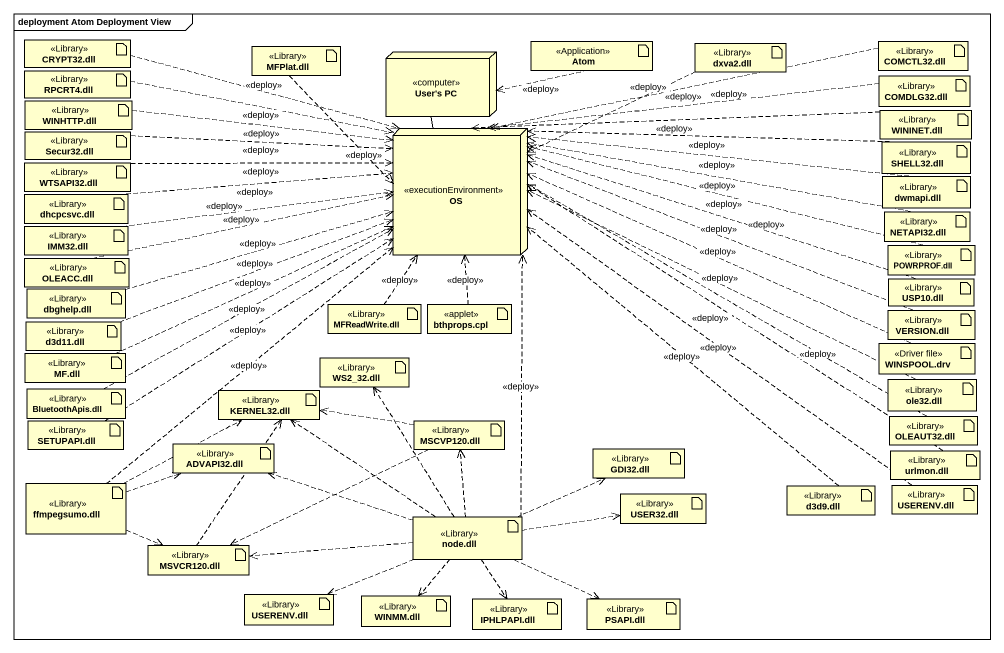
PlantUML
@startuml
mainframe deployment Atom Deployment View
artifact "CRYPT32.dll" as CRYPT32_dll <<Library>>
artifact "MFPlat.dll" as MFPlat_dll <<Library>>
node "User's PC" as User_s_PC <<computer>>
artifact Atom <<Application>>
artifact "dxva2.dll" as dxva2_dll <<Library>>
artifact "COMCTL32.dll" as COMCTL32_dll <<Library>>
artifact "RPCRT4.dll" as RPCRT4_dll <<Library>>
artifact "COMDLG32.dll" as COMDLG32_dll <<Library>>
artifact "WINHTTP.dll" as WINHTTP_dll <<Library>>
artifact "Secur32.dll" as Secur32_dll <<Library>>
node OS <<executionEnvironment>>
artifact "WININET.dll" as WININET_dll <<Library>>
artifact "WTSAPI32.dll" as WTSAPI32_dll <<Library>>
artifact "SHELL32.dll" as SHELL32_dll <<Library>>
artifact "dhcpcsvc.dll" as dhcpcsvc_dll <<Library>>
artifact "dwmapi.dll" as dwmapi_dll <<Library>>
artifact "IMM32.dll" as IMM32_dll <<Library>>
artifact "NETAPI32.dll" as NETAPI32_dll <<Library>>
artifact "POWRPROF.dll" as POWRPROF_dll <<Library>>
artifact "OLEACC.dll" as OLEACC_dll <<Library>>
artifact "USP10.dll" as USP10_dll <<Library>>
artifact "d3d11.dll" as d3d11_dll <<Library>>
artifact "dbghelp.dll" as dbghelp_dll <<Library>>
artifact "MFReadWrite.dll" as MFReadWrite_dll <<Library>>
artifact "bthprops.cpl" as bthprops_cpl <<applet>>
artifact "VERSION.dll" as VERSION_dll <<Library>>
artifact "MF.dll" as MF_dll <<Library>>
artifact "WS2_32.dll" as WS2_32_dll <<Library>>
artifact "WINSPOOL.drv" as WINSPOOL_drv <<Driver file>>
artifact "BluetoothApis.dll" as BluetoothApis_dll <<Library>>
artifact "KERNEL32.dll" as KERNEL32_dll <<Library>>
artifact "ole32.dll" as ole32_dll <<Library>>
artifact "SETUPAPI.dll" as SETUPAPI_dll <<Library>>
artifact "MSCVP120.dll" as MSCVP120_dll <<Library>>
artifact "OLEAUT32.dll" as OLEAUT32_dll <<Library>>
artifact "ADVAPI32.dll" as ADVAPI32_dll <<Library>>
artifact "GDI32.dll" as GDI32_dll <<Library>>
artifact "urlmon.dll" as urlmon_dll <<Library>>
artifact "ffmpegsumo.dll" as ffmpegsumo_dll <<Library>>
artifact "node.dll" as node_dll <<Library>>
artifact "USER32.dll" as USER32_dll <<Library>>
artifact "d3d9.dll" as d3d9_dll <<Library>>
artifact "USERENV.dll" as USERENV_dll <<Library>>
artifact "MSVCR120.dll" as MSVCR120_dll <<Library>>
artifact "USERENV.dll" as USERENV_dll_2 <<Library>>
artifact "WINMM.dll" as WINMM_dll <<Library>>
artifact "IPHLPAPI.dll" as IPHLPAPI_dll <<Library>>
artifact "PSAPI.dll" as PSAPI_dll <<Library>>
CRYPT32_dll .right.> OS : <<deploy>>
MFPlat_dll ..> OS : <<deploy>>
Atom .left.> User_s_PC : <<deploy>>
dxva2_dll .left.> OS : <<deploy>>
COMCTL32_dll .left.> OS : <<deploy>>
RPCRT4_dll .right.> OS : <<deploy>>
COMDLG32_dll .left.> OS : <<deploy>>
WINHTTP_dll .right.> OS : <<deploy>>
Secur32_dll .right.> OS : <<deploy>>
OS -up- User_s_PC
WININET_dll .left.> OS : <<deploy>>
WTSAPI32_dll .right.> OS : <<deploy>>
SHELL32_dll .left.> OS : <<deploy>>
dhcpcsvc_dll .right.> OS : <<deploy>>
dwmapi_dll .left.> OS : <<deploy>>
IMM32_dll .right.> OS : <<deploy>>
NETAPI32_dll .left.> OS : <<deploy>>
POWRPROF_dll .left.> OS : <<deploy>>
OLEACC_dll .right.> OS : <<deploy>>
USP10_dll .left.> OS : <<deploy>>
d3d11_dll .right.> OS : <<deploy>>
dbghelp_dll .right.> OS : <<deploy>>
MFReadWrite_dll .up.> OS : <<deploy>>
bthprops_cpl .up.> OS : <<deploy>>
VERSION_dll .left.> OS : <<deploy>>
MF_dll .right.> OS : <<deploy>>
WINSPOOL_drv .left.> OS : <<deploy>>
BluetoothApis_dll .right.> OS : <<deploy>>
ole32_dll .left.> OS : <<deploy>>
SETUPAPI_dll .up.> OS : <<deploy>>
MSCVP120_dll .left.> KERNEL32_dll
MSCVP120_dll .left.> MSVCR120_dll
OLEAUT32_dll .left.> OS : <<deploy>>
urlmon_dll .left.> OS : <<deploy>>
ffmpegsumo_dll .up.> OS : <<deploy>>
ffmpegsumo_dll .right.> KERNEL32_dll
ffmpegsumo_dll .right.> ADVAPI32_dll
ffmpegsumo_dll .right.> MSVCR120_dll
node_dll .up.> OS : <<deploy>>
node_dll .up.> WS2_32_dll
node_dll .up.> KERNEL32_dll
node_dll .up.> MSCVP120_dll
node_dll .left.> ADVAPI32_dll
node_dll .right.> GDI32_dll
node_dll .right.> USER32_dll
node_dll .left.> MSVCR120_dll
node_dll .left.> USERENV_dll_2
node_dll ..> WINMM_dll
node_dll ..> IPHLPAPI_dll
node_dll .right.> PSAPI_dll
d3d9_dll .up.> OS : <<deploy>>
USERENV_dll .up.> OS : <<deploy>>
MSVCR120_dll .up.> KERNEL32_dll
@enduml
